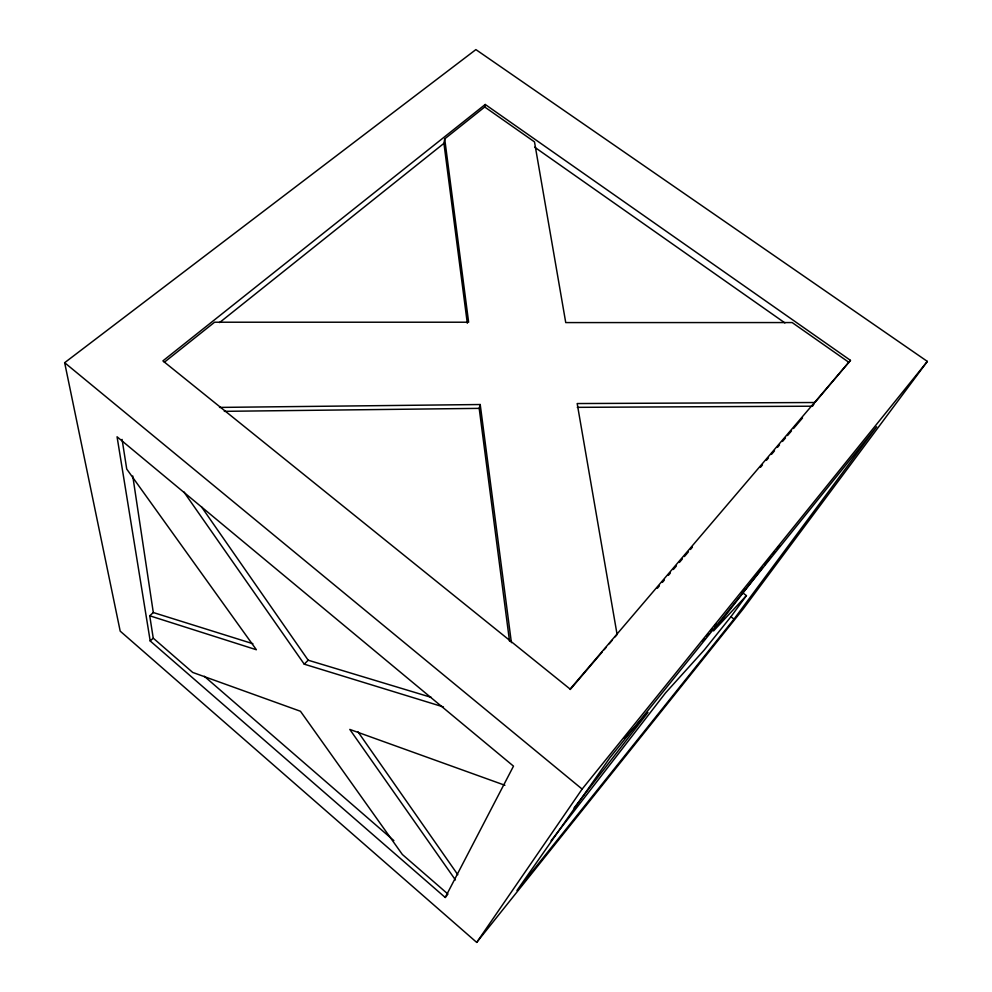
<?xml version="1.0" encoding="UTF-8"?>
<svg xmlns="http://www.w3.org/2000/svg" width="992" height="992" viewBox="0 0 992 992"><rect width="100%" height="100%" fill="white"/><g stroke="black" fill="none" stroke-linecap="round" stroke-linejoin="round"><path stroke-width="1.49" d="M467.306 323.243L443.932 143.356L444.701 138.88L484.728 106.987L485.224 104.47L850.466 360.356L814.94 402.516L577.183 403.546L617.098 634.533L615.114 636.864M509.528 641.154L479.198 408.369L480.215 404.525L219.505 407.414M445.234 897.487L513.496 766.146L117.068 436.79L150.201 640.956L445.234 897.487L447.082 895.243M814.134 403.744L812.535 406.199L577.294 407.34M476.706 942.4L582.13 789.086L927.346 361.41L475.887 49.6L64.654 362.7L120.193 631.135L476.706 942.4L743.144 608.989L927.346 361.41M745.029 588.764L742.326 592.509L746.43 595.622L730.93 616.726L704.345 649.884L665.52 692.924L551.044 840.794M734.018 619.095L876.655 426.758L610.03 757.553L516.956 890.531L734.018 619.095L730.93 616.726M574.033 807.972L647.937 712.417L624.464 738.457M702.956 641.241L704.853 638.786M706.75 636.343L708.648 633.888M710.545 631.433L712.43 628.99M714.327 626.535L716.224 624.092M762.699 567.474L713.583 630.912L746.43 595.622M764.584 565.031L771.206 556.487M773.09 554.044L774.975 551.602M776.872 549.171L779.7 545.501M850.466 360.356L570.102 689.068L162.899 360.89L485.224 104.47M570.226 689.514L602.144 652.079M604.14 649.735L606.137 647.392M609.125 643.882L612.114 640.373M657.386 588.256L659.382 585.912M662.383 582.391L664.392 580.035M668.397 575.335L670.394 572.992M673.394 569.47L676.408 565.936M679.408 562.414L682.409 558.893M684.406 556.549L688.411 551.85M690.42 549.494L692.416 547.15M760.492 467.282L762.488 464.926M766.494 460.238L768.49 457.882M771.503 454.361L774.504 450.839M777.505 447.318L779.501 444.962M782.502 441.44L785.515 437.918M787.512 435.562L791.517 430.863M793.513 428.519L802.528 417.954M183.818 491.846L304.246 664.169L308.19 660.213L431.309 697.388M150.201 640.956L153.239 638.166L149.73 615.784L153.301 612.535L132.754 475.999M219.567 322.574L443.932 143.356M164.325 362.254L214.57 322.214L468.633 322.214L444.701 138.88M224.304 411.333L479.198 408.369M304.246 664.169L443.436 706.949M153.301 612.535L252.886 643.709M149.73 615.784L256.37 649.748L126.728 469.055L122.078 439.406M504.903 785.267L349.804 729.418L455.427 879.941M484.728 106.987L534.502 141.893L565.738 322.586L792.174 322.561L849.078 362.464M534.651 147.188L784.895 322.908M64.654 362.7L582.13 789.086M204.302 676.271L393.874 840.621M153.239 638.166L192.696 672.427L300.464 711.264L402.355 854.484L448.012 894.127M357.951 731.774L457.82 874.733M201.562 506.937L308.19 660.213M480.215 404.525L511.401 642.667"/></g></svg>
